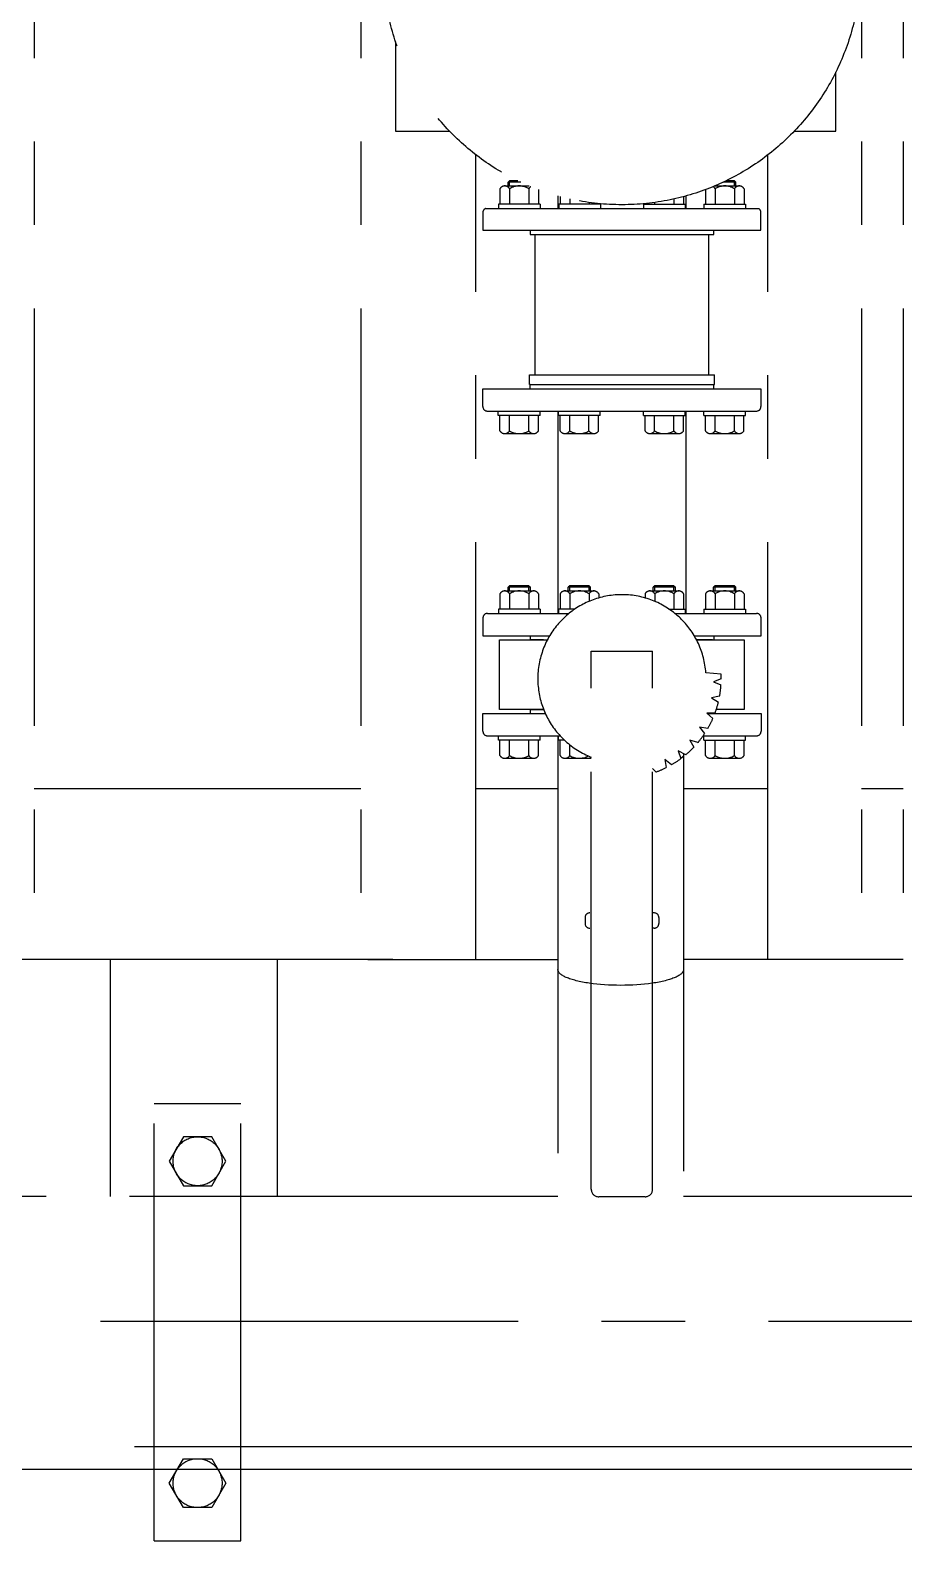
# Model space of a CAD drawing. Header units: millimetres. Extents: x 10462777 to 22643323, y 453826 to 1389191.
# Drawn here: x 11240807 to 11241330, y 623471 to 624376 of the extents above; entities that cross this region are included whole.
import ezdxf

# ---------------------------------------------------------------- set-up
doc = ezdxf.new("R2010")
doc.units = ezdxf.units.MM
doc.header["$LTSCALE"] = 200
doc.header["$MEASUREMENT"] = 0
doc.linetypes.add('CENTER', pattern=[2, 1.25, -0.25, 0.25, -0.25])
doc.layers.get('0').update_dxf_attribs({"linetype": 'CONTINUOUS'})
doc.layers.add('1', color=1, linetype='CENTER')

msp = doc.modelspace()

# ---------------------------------------------------------------- linework, layer by layer
at = {"color": 0, "linetype": 'CENTER'}
msp.add_line((11241498.90754, 623602.37513), (11239288.82466, 623602.37513), dxfattribs=at)
msp.add_line((11241498.90754, 623602.37513), (11239288.82466, 623602.37513), dxfattribs=at)
at = {"color": 0, "linetype": 'CENTER', "ltscale": 2}
msp.add_line((11241369.24425, 623527.37513), (11239454.45138, 623527.37513), dxfattribs=at)
at = {"color": 7}
msp.add_line((11239430.85063, 623513.93469), (11241430.85063, 623513.93469), dxfattribs=at)
at = {"layer": '1', "color": 0}
for p, q in [((11240809.27152, 625009.15488), (11240809.27152, 623819.15493)), ((11241004.84783, 625009.15488), (11241004.84783, 623819.15493)), ((11241304.55454, 625009.15488), (11241304.55454, 623819.15493)), ((11241329.5301, 625009.15488), (11241329.5301, 623819.15493)), ((11241073.70013, 623819.15493), (11241073.70013, 624301.17244)), ((11241248.52905, 623819.15493), (11241248.52905, 624301.17244)), ((11241090.96406, 624282.54212), (11241105.57721, 624282.54212)), ((11241093.8529, 624285.62764), (11241092.9517, 624284.72644)), ((11241092.9517, 624282.54212), (11241092.9517, 624284.72644)), ((11241100.66132, 624284.72644), (11241092.9517, 624284.72644)), ((11241098.76823, 624285.62764), (11241093.8529, 624285.62764)), ((11241093.8529, 624282.54212), (11241093.8529, 624285.62764)), ((11241105.3708, 624282.54212), (11241105.3708, 624282.62941)), ((11241216.65197, 624282.54212), (11241231.32314, 624282.54212)), ((11241216.91641, 624282.54212), (11241216.91641, 624282.65402)), ((11241229.33551, 624284.72644), (11241221.56786, 624284.72644)), ((11241228.43431, 624285.62764), (11241223.46095, 624285.62764)), ((11241228.43431, 624282.54212), (11241228.43431, 624285.62764)), ((11241228.43431, 624285.62764), (11241229.33551, 624284.72644)), ((11241229.33551, 624282.54212), (11241229.33551, 624284.72644)), ((11241088.08147, 624280.87785), (11241088.08147, 624271.71938)), ((11241093.84666, 624280.87785), (11241093.84666, 624271.71938)), ((11241105.37704, 624280.87785), (11241105.37704, 624271.71938)), ((11241111.14223, 624280.33006), (11241111.14223, 624271.71938)), ((11241122.77711, 624276.54472), (11241122.77711, 624269.05532)), ((11241124.22892, 624276.14848), (11241124.22892, 624271.71938)), ((11241129.99411, 624274.73525), (11241129.99411, 624271.71938)), ((11241192.23507, 624274.73525), (11241192.23507, 624271.71938)), ((11241198.00026, 624276.14848), (11241198.00026, 624271.71938)), ((11241199.45207, 624276.54472), (11241199.45207, 624269.05532)), ((11241211.14497, 624280.35174), (11241211.14497, 624271.71938)), ((11241216.91017, 624280.87785), (11241216.91017, 624271.71938)), ((11241228.44055, 624280.87785), (11241228.44055, 624271.71938)), ((11241234.20574, 624280.87785), (11241234.20574, 624271.71938)), ((11241077.86273, 624266.5966), (11241077.86273, 624255.97636)), ((11241087.12407, 624271.71938), (11241087.12407, 624269.05532)), ((11241112.09963, 624271.71938), (11241087.12407, 624271.71938)), ((11241112.09963, 624271.71938), (11241112.09963, 624269.05532)), ((11241148.24708, 624271.71938), (11241123.27152, 624271.71938)), ((11241123.27152, 624271.71938), (11241123.27152, 624269.05532)), ((11241141.52449, 624272.65383), (11241141.52449, 624271.71938)), ((11241147.28968, 624271.97475), (11241147.28968, 624271.71938)), ((11241148.24708, 624271.71938), (11241148.24708, 624269.05532)), ((11241173.9821, 624271.71938), (11241198.95766, 624271.71938)), ((11241173.9821, 624271.71938), (11241173.9821, 624269.05532)), ((11241174.9395, 624271.97475), (11241174.9395, 624271.71938)), ((11241180.70469, 624272.65383), (11241180.70469, 624271.71938)), ((11241198.95766, 624271.71938), (11241198.95766, 624269.05532)), ((11241210.18758, 624271.71938), (11241235.16314, 624271.71938)), ((11241210.18758, 624271.71938), (11241210.18758, 624269.05532)), ((11241235.16314, 624271.71938), (11241235.16314, 624269.05532)), ((11241244.36645, 624255.97636), (11241244.36645, 624266.5966)), ((11241077.86273, 624255.97636), (11241244.36645, 624255.97636)), ((11241077.86273, 624255.97636), (11241244.36645, 624255.97636)), ((11241106.16836, 624255.97636), (11241106.16836, 624253.47881)), ((11241216.06082, 624253.47881), (11241216.06082, 624255.97636)), ((11241106.16836, 624253.47881), (11241216.06082, 624253.47881)), ((11241106.16836, 624253.47881), (11241213.147, 624253.47881)), ((11241109.08217, 624169.35538), (11241109.08217, 624253.47881)), ((11241213.147, 624169.35538), (11241213.147, 624253.47881)), ((11241105.7521, 624163.52775), (11241105.7521, 624169.35538)), ((11241105.7521, 624169.35538), (11241216.47708, 624169.35538)), ((11241216.47708, 624163.52775), (11241216.47708, 624169.35538)), ((11241077.86273, 624161.03019), (11241244.36645, 624161.03019)), ((11241077.86273, 624150.40995), (11241077.86273, 624161.03019)), ((11241106.16836, 624163.52775), (11241105.7521, 624163.52775)), ((11241106.16836, 624163.52775), (11241216.06082, 624163.52775)), ((11241106.16836, 624163.52775), (11241216.06082, 624163.52775)), ((11241106.16836, 624163.52775), (11241216.06082, 624163.52775)), ((11241106.16836, 624163.52775), (11241216.06082, 624163.52775)), ((11241106.16836, 624163.52775), (11241216.06082, 624163.52775)), ((11241106.16836, 624161.03019), (11241106.16836, 624163.52775)), ((11241106.16836, 624161.03019), (11241216.06082, 624161.03019)), ((11241216.06082, 624161.03019), (11241216.06082, 624163.52775)), ((11241216.06082, 624163.52775), (11241216.47708, 624163.52775)), ((11241216.06082, 624163.52775), (11241216.47708, 624163.52775)), ((11241244.36645, 624161.03019), (11241244.36645, 624150.40995)), ((11241080.56279, 624147.70989), (11241241.66639, 624147.70989)), ((11241087.09506, 624145.04583), (11241087.09506, 624147.70989)), ((11241112.07061, 624145.04583), (11241112.07061, 624147.70989)), ((11241122.77711, 624147.70989), (11241122.77711, 624026.49123)), ((11241123.13952, 624145.04583), (11241123.13952, 624147.70989)), ((11241148.11508, 624145.04583), (11241148.11508, 624147.70989)), ((11241173.9821, 624145.04583), (11241173.9821, 624147.70989)), ((11241198.95766, 624145.04583), (11241198.95766, 624147.70989)), ((11241199.45207, 624147.70989), (11241199.45207, 624026.49123)), ((11241210.15856, 624145.04583), (11241210.15856, 624147.70989)), ((11241235.13412, 624145.04583), (11241235.13412, 624147.70989)), ((11241112.07061, 624145.04583), (11241087.09506, 624145.04583)), ((11241088.05245, 624135.88736), (11241088.05245, 624145.04583)), ((11241093.81764, 624135.88736), (11241093.81764, 624145.04583)), ((11241105.34803, 624135.88736), (11241105.34803, 624145.04583)), ((11241111.11322, 624135.88736), (11241111.11322, 624145.04583)), ((11241122.77711, 624143.54534), (11241122.77711, 624134.38763)), ((11241148.11508, 624145.04583), (11241123.13952, 624145.04583)), ((11241124.09692, 624135.88736), (11241124.09692, 624145.04583)), ((11241129.86211, 624135.88736), (11241129.86211, 624145.04583)), ((11241141.39249, 624135.88736), (11241141.39249, 624145.04583)), ((11241147.15769, 624135.88736), (11241147.15769, 624145.04583)), ((11241173.9821, 624145.04583), (11241198.95766, 624145.04583)), ((11241174.9395, 624135.88736), (11241174.9395, 624145.04583)), ((11241180.70469, 624135.88736), (11241180.70469, 624145.04583)), ((11241192.23507, 624135.88736), (11241192.23507, 624145.04583)), ((11241198.00026, 624135.88736), (11241198.00026, 624145.04583)), ((11241210.15856, 624145.04583), (11241235.13412, 624145.04583)), ((11241211.11596, 624135.88736), (11241211.11596, 624145.04583)), ((11241216.88115, 624135.88736), (11241216.88115, 624145.04583)), ((11241228.41154, 624135.88736), (11241228.41154, 624145.04583)), ((11241234.17673, 624135.88736), (11241234.17673, 624145.04583)), ((11241090.93505, 624134.22309), (11241108.23062, 624134.22309)), ((11241126.97952, 624134.22309), (11241144.27509, 624134.22309)), ((11241177.82209, 624134.22309), (11241195.11767, 624134.22309)), ((11241213.99856, 624134.22309), (11241231.29413, 624134.22309)), ((11241088.08147, 624038.31377), (11241088.08147, 624029.15529)), ((11241090.96406, 624039.97803), (11241108.25964, 624039.97803)), ((11241093.8529, 624043.06356), (11241092.9517, 624042.16235)), ((11241092.9517, 624039.97803), (11241092.9517, 624042.16235)), ((11241106.272, 624042.16235), (11241092.9517, 624042.16235)), ((11241093.84666, 624038.31377), (11241093.84666, 624029.15529)), ((11241105.3708, 624043.06356), (11241093.8529, 624043.06356)), ((11241093.8529, 624039.97803), (11241093.8529, 624043.06356)), ((11241105.3708, 624039.97803), (11241105.3708, 624043.06356)), ((11241105.3708, 624043.06356), (11241106.272, 624042.16235)), ((11241105.37704, 624038.31377), (11241105.37704, 624029.15529)), ((11241106.272, 624039.97803), (11241106.272, 624042.16235)), ((11241111.14223, 624038.31377), (11241111.14223, 624029.15529)), ((11241124.12593, 624038.31377), (11241124.12593, 624029.15529)), ((11241127.00853, 624039.97803), (11241144.3041, 624039.97803)), ((11241129.89737, 624043.06356), (11241128.99617, 624042.16235)), ((11241128.99617, 624039.97803), (11241128.99617, 624042.16235)), ((11241142.31646, 624042.16235), (11241128.99617, 624042.16235)), ((11241129.89112, 624038.31377), (11241129.89112, 624029.15529)), ((11241129.89737, 624039.97803), (11241129.89737, 624043.06356)), ((11241141.41526, 624043.06356), (11241129.89737, 624043.06356)), ((11241141.41526, 624039.97803), (11241141.41526, 624043.06356)), ((11241141.41526, 624043.06356), (11241142.31646, 624042.16235)), ((11241142.31646, 624039.97803), (11241142.31646, 624042.16235)), ((11241174.96851, 624038.31377), (11241174.96851, 624035.78745)), ((11241177.8511, 624039.97803), (11241195.14668, 624039.97803)), ((11241180.73994, 624043.06356), (11241179.83874, 624042.16235)), ((11241179.83874, 624039.97803), (11241179.83874, 624042.16235)), ((11241193.15904, 624042.16235), (11241179.83874, 624042.16235)), ((11241180.73994, 624039.97803), (11241180.73994, 624043.06356)), ((11241192.25784, 624043.06356), (11241180.73994, 624043.06356)), ((11241192.25784, 624043.06356), (11241193.15904, 624042.16235)), ((11241192.25784, 624039.97803), (11241192.25784, 624043.06356)), ((11241192.26408, 624038.31377), (11241192.26408, 624029.15529)), ((11241193.15904, 624039.97803), (11241193.15904, 624042.16235)), ((11241198.02927, 624038.31377), (11241198.02927, 624029.15529)), ((11241211.14497, 624038.31377), (11241211.14497, 624029.15529)), ((11241214.02757, 624039.97803), (11241231.32314, 624039.97803)), ((11241216.91641, 624043.06356), (11241216.01521, 624042.16235)), ((11241229.33551, 624042.16235), (11241216.01521, 624042.16235)), ((11241216.01521, 624039.97803), (11241216.01521, 624042.16235)), ((11241216.91017, 624038.31377), (11241216.91017, 624029.15529)), ((11241228.43431, 624043.06356), (11241216.91641, 624043.06356)), ((11241216.91641, 624039.97803), (11241216.91641, 624043.06356)), ((11241228.43431, 624039.97803), (11241228.43431, 624043.06356)), ((11241228.43431, 624043.06356), (11241229.33551, 624042.16235)), ((11241228.44055, 624038.31377), (11241228.44055, 624029.15529)), ((11241229.33551, 624039.97803), (11241229.33551, 624042.16235)), ((11241234.20574, 624038.31377), (11241234.20574, 624029.15529)), ((11241087.12407, 624029.15529), (11241087.12407, 624026.49123)), ((11241112.09963, 624029.15529), (11241087.12407, 624029.15529)), ((11241112.09963, 624029.15529), (11241112.09963, 624026.49123)), ((11241123.16854, 624029.15529), (11241123.16854, 624026.49123)), ((11241133.00294, 624029.15529), (11241123.16854, 624029.15529)), ((11241189.22624, 624029.15529), (11241198.98667, 624029.15529)), ((11241198.98667, 624029.15529), (11241198.98667, 624026.49123)), ((11241210.18758, 624029.15529), (11241235.16314, 624029.15529)), ((11241210.18758, 624029.15529), (11241210.18758, 624026.49123)), ((11241235.16314, 624029.15529), (11241235.16314, 624026.49123)), ((11241077.89174, 624023.79117), (11241077.89174, 624013.17093)), ((11241080.5918, 624026.49123), (11241129.39956, 624026.49123)), ((11241192.82962, 624026.49123), (11241241.69541, 624026.49123)), ((11241244.39547, 624013.17093), (11241244.39547, 624023.79117)), ((11241077.89174, 624013.17093), (11241115.24855, 624013.17093)), ((11241106.16836, 624010.67338), (11241114.19531, 624010.67338)), ((11241106.19737, 624013.17093), (11241117.86166, 624013.17093)), ((11241106.19737, 624013.17093), (11241106.19737, 624010.67338)), ((11241114.19531, 624010.67338), (11241106.19737, 624010.67338)), ((11241106.19737, 624010.67338), (11241116.46605, 624010.67338)), ((11241114.19531, 624010.67338), (11241107.02989, 624010.67338)), ((11241204.36752, 624013.17093), (11241216.08983, 624013.17093)), ((11241215.25731, 624010.67338), (11241205.76313, 624010.67338)), ((11241206.98063, 624013.17093), (11241244.39547, 624013.17093)), ((11241208.03387, 624010.67338), (11241216.08983, 624010.67338)), ((11241208.03387, 624010.67338), (11241216.06082, 624010.67338)), ((11241215.25731, 624010.67338), (11241208.03387, 624010.67338)), ((11241216.08983, 624013.17093), (11241216.08983, 624010.67338)), ((11241142.71832, 623681.67513), (11241142.71832, 624003.84673)), ((11241142.71832, 624003.84673), (11241179.51086, 624003.84673)), ((11241179.51086, 623681.67513), (11241179.51086, 624003.84673)), ((11241220.4575, 623990.15332), (11241211.35704, 623990.9081)), ((11241220.52307, 623987.36286), (11241215.91061, 623985.44324)), ((11241215.91061, 623985.44324), (11241220.40642, 623983.64173)), ((11241219.62053, 623977.04668), (11241214.7448, 623975.95717)), ((11241214.7448, 623975.95717), (11241218.85948, 623973.40234)), ((11241077.89174, 623955.92965), (11241077.89174, 623966.54989)), ((11241077.89174, 623966.54989), (11241115.24855, 623966.54989)), ((11241114.19531, 623969.04745), (11241106.19737, 623969.04745)), ((11241106.19737, 623969.04745), (11241114.19531, 623969.04745)), ((11241106.19737, 623969.04745), (11241106.19737, 623966.54989)), ((11241106.19737, 623966.54989), (11241115.24855, 623966.54989)), ((11241107.02989, 623969.04745), (11241114.19531, 623969.04745)), ((11241216.9403, 623967.04396), (11241211.94946, 623966.81766)), ((11241211.94946, 623966.81766), (11241215.55799, 623963.58714)), ((11241212.24856, 623966.54989), (11241244.39547, 623966.54989)), ((11241212.24856, 623966.54989), (11241216.08983, 623966.54989)), ((11241244.39547, 623966.54989), (11241244.39547, 623955.92965)), ((11241207.60952, 623958.30241), (11241210.60226, 623954.49435)), ((11241212.56385, 623957.65861), (11241207.60952, 623958.30241)), ((11241080.5918, 623953.22959), (11241124.07687, 623953.22959)), ((11241087.12407, 623950.56553), (11241087.12407, 623953.22959)), ((11241112.09963, 623950.56553), (11241087.12407, 623950.56553)), ((11241088.08147, 623941.40706), (11241088.08147, 623950.56553)), ((11241093.84666, 623941.40706), (11241093.84666, 623950.56553)), ((11241105.37704, 623941.40706), (11241105.37704, 623950.56553)), ((11241111.14223, 623941.40706), (11241111.14223, 623950.56553)), ((11241112.09963, 623950.56553), (11241112.09963, 623953.22959)), ((11241122.77711, 623953.22959), (11241122.77711, 623677.37513)), ((11241123.16854, 623950.56553), (11241123.16854, 623953.22959)), ((11241126.7223, 623950.56553), (11241123.16854, 623950.56553)), ((11241124.12593, 623941.40706), (11241124.12593, 623950.56553)), ((11241129.89112, 623941.40706), (11241129.89112, 623947.84112)), ((11241206.62413, 623949.17582), (11241201.85687, 623950.67014)), ((11241201.85687, 623950.67014), (11241204.14287, 623946.40025)), ((11241209.73854, 623953.22959), (11241241.69541, 623953.22959)), ((11241210.18758, 623950.56553), (11241210.18758, 623953.22959)), ((11241210.18758, 623950.56553), (11241235.16314, 623950.56553)), ((11241211.14497, 623941.40706), (11241211.14497, 623950.56553)), ((11241228.44055, 623941.40706), (11241228.44055, 623950.56553)), ((11241234.20574, 623941.40706), (11241234.20574, 623950.56553)), ((11241235.16314, 623950.56553), (11241235.16314, 623953.22959)), ((11241090.96406, 623939.74279), (11241108.25964, 623939.74279)), ((11241127.00853, 623939.74279), (11241142.71832, 623939.74279)), ((11241186.85016, 623938.9483), (11241187.53791, 623934.15406)), ((11241190.81883, 623935.9136), (11241186.85016, 623938.9483)), ((11241199.30163, 623941.85332), (11241194.86628, 623944.15276)), ((11241194.86628, 623944.15276), (11241196.3761, 623939.55078)), ((11241198.00026, 623942.52799), (11241198.00026, 623677.37513)), ((11241198.10325, 623941.40706), (11241198.10325, 623942.4746)), ((11241214.02757, 623939.74279), (11241231.32314, 623939.74279)), ((11241181.43349, 623931.53714), (11241179.51086, 623933.62826)), ((11240809.27152, 623921.59383), (11241004.84783, 623921.59383)), ((11241073.70013, 623921.59383), (11241122.77711, 623921.59383)), ((11241198.00026, 623921.59383), (11241248.52905, 623921.59383)), ((11241304.55454, 623921.59383), (11241329.5301, 623921.59383)), ((11241139.05523, 623844.38598), (11241139.05523, 623840.7229)), ((11241180.42663, 623847.13329), (11241179.51086, 623847.13329)), ((11241183.17395, 623844.38598), (11241183.17395, 623840.7229)), ((11241180.42663, 623837.97558), (11241179.51086, 623837.97558)), ((11241023.87088, 623819.15493), (11240698.48908, 623819.15493)), ((11240854.99447, 623677.37513), (11240854.99447, 623819.15493)), ((11240954.89671, 623677.37513), (11240954.89671, 623819.15493)), ((11241009.01042, 623819.15493), (11241122.77711, 623819.15493)), ((11241329.5301, 623819.15493), (11241198.00026, 623819.15493)), ((11240881.16501, 623732.91844), (11240932.95433, 623732.91844)), ((11240881.16501, 623471.07309), (11240881.16501, 623732.91844)), ((11240932.95433, 623471.07309), (11240932.95433, 623732.91844)), ((11241116.3637, 623677.37513), (11240698.48908, 623677.37513)), ((11241122.77711, 623677.37513), (11241116.3637, 623677.37513)), ((11241174.93201, 623677.09627), (11241147.29717, 623677.09627)), ((11241369.24425, 623677.37513), (11241198.00026, 623677.37513)), ((11240881.16501, 623471.07309), (11240932.95433, 623471.07309))]:
    msp.add_line(p, q, dxfattribs=at)
at = {"layer": '1', "ltscale": 0.8}
for p, q in [((11241079.44697, 624269.05532), (11241242.78221, 624269.05532)), ((11241141.42151, 624038.31377), (11241141.42151, 624033.72076)), ((11241147.1867, 624038.31377), (11241147.1867, 624035.76623)), ((11241180.7337, 624038.31377), (11241180.7337, 624033.75211)), ((11241216.91017, 623941.40706), (11241216.91017, 623950.56553))]:
    msp.add_line(p, q, dxfattribs=at)
for points in [[(11241025.62964, 624368.87628), (11241025.62964, 624315.42728), (11241057.87128, 624315.42728)], [(11241264.3579, 624315.42728), (11241289.08991, 624315.42728), (11241289.08991, 624350.68331)]]:
    msp.add_lwpolyline(points, dxfattribs=at)
at = {"layer": '1', "color": 0}
for points in [[(11241114.19531, 623969.04745), (11241087.85295, 623969.04745), (11241087.85295, 624010.67338), (11241116.46605, 624010.67338)], [(11241205.76313, 624010.67338), (11241234.37623, 624010.67338), (11241234.37623, 623969.04745), (11241217.62931, 623969.04745)]]:
    msp.add_lwpolyline(points, dxfattribs=at)
for points in [[(11240890.14183, 623698.39222), (11240898.60075, 623683.74094), (11240915.51859, 623683.74094), (11240923.97752, 623698.39222), (11240915.51859, 623713.04351), (11240898.60075, 623713.04351)], [(11240890.14183, 623505.5993), (11240898.60075, 623520.25058), (11240915.51859, 623520.25058), (11240923.97752, 623505.5993), (11240915.51859, 623490.94802), (11240898.60075, 623490.94802)]]:
    msp.add_lwpolyline(points, close=True, dxfattribs=at)
for centre, radius in [((11241161.11459, 624414.15491), 142.85071), ((11240907.05967, 623698.39222), 14.65128), ((11240907.05967, 623505.5993), 14.65128)]:
    msp.add_circle(centre, radius, dxfattribs=at)
for centre, radius, start, end in [((11241090.96406, 624279.21358), 3.32853, 30.00000006, 149.99999994), ((11241099.61185, 624271.72438), 10.81774, 57.79577253, 122.20422747), ((11241108.25964, 624279.21358), 3.32853, 119.57871272, 149.99999995), ((11241214.02757, 624279.21358), 3.32853, 30.00000005, 60.90653194), ((11241222.67536, 624271.72438), 10.81774, 57.79577253, 122.20422747), ((11241231.32314, 624279.21358), 3.32853, 30.00000006, 149.99999995), ((11241080.56279, 624266.5966), 2.70006, 114.40959377, 180), ((11241241.66639, 624266.5966), 2.70006, 359.99999999, 65.59040623), ((11241080.56279, 624150.40995), 2.70006, 180, 270), ((11241241.66639, 624150.40995), 2.70006, 270, 0), ((11241090.93505, 624137.55163), 3.32853, 210.00000006, 329.99999995), ((11241099.58284, 624145.04083), 10.81774, 237.79577253, 302.20422747), ((11241108.23062, 624137.55163), 3.32853, 210.00000006, 329.99999995), ((11241126.97952, 624137.55163), 3.32853, 210.00000006, 329.99999995), ((11241135.6273, 624145.04083), 10.81774, 237.79577253, 302.20422747), ((11241144.27509, 624137.55163), 3.32853, 210.00000006, 329.99999994), ((11241177.82209, 624137.55163), 3.32853, 210.00000006, 329.99999995), ((11241186.46988, 624145.04083), 10.81774, 237.79577253, 302.20422747), ((11241195.11767, 624137.55163), 3.32853, 210.00000006, 329.99999995), ((11241213.99856, 624137.55163), 3.32853, 210.00000006, 329.99999994), ((11241222.64634, 624145.04083), 10.81774, 237.79577253, 302.20422747), ((11241231.29413, 624137.55163), 3.32853, 210.00000006, 329.99999995), ((11241090.96406, 624036.6495), 3.32853, 30.00000005, 149.99999994), ((11241099.61185, 624029.1603), 10.81774, 57.79577253, 122.20422747), ((11241108.25964, 624036.6495), 3.32853, 30.00000006, 149.99999994), ((11241127.00853, 624036.6495), 3.32853, 30.00000006, 149.99999994), ((11241135.65632, 624029.1603), 10.81774, 57.79577253, 122.20422747), ((11241144.3041, 624036.6495), 3.32853, 30.00000005, 149.99999994), ((11241177.8511, 624036.6495), 3.32853, 30.00000006, 149.99999994), ((11241186.49889, 624029.1603), 10.81774, 57.79577253, 122.20422747), ((11241195.14668, 624036.6495), 3.32853, 30.00000006, 149.99999994), ((11241214.02757, 624036.6495), 3.32853, 30.00000005, 149.99999994), ((11241222.67536, 624029.1603), 10.81774, 57.79577253, 122.20422747), ((11241231.32314, 624036.6495), 3.32853, 30.00000006, 149.99999994), ((11241161.11459, 623987.36286), 50.36738, 4.0362548, 248.57753281), ((11241080.5918, 624023.79117), 2.70006, 90, 180), ((11241241.69541, 624023.79117), 2.70006, 0, 90), ((11241161.11459, 623987.36286), 59.40849, 350.00000004, 356.40885391), ((11241161.11459, 623987.36286), 59.40849, 0, 2.69222136), ((11241161.11459, 623987.36286), 59.40849, 339.99999995, 346.40885396), ((11241161.11459, 623987.36286), 59.40849, 329.99999994, 336.40885384), ((11241080.5918, 623955.92965), 2.70006, 180, 270), ((11241161.11459, 623987.36286), 59.40849, 320.00000003, 326.40885398), ((11241241.69541, 623955.92965), 2.70006, 270, 0), ((11241090.96406, 623943.07132), 3.32853, 210.00000006, 329.99999994), ((11241099.61185, 623950.56053), 10.81774, 237.79577253, 302.20422747), ((11241108.25964, 623943.07132), 3.32853, 210.00000006, 329.99999994), ((11241127.00853, 623943.07132), 3.32853, 210.00000006, 329.99999994), ((11241135.65632, 623950.56053), 10.81774, 237.79577253, 299.79328383), ((11241144.3041, 623943.07132), 3.32853, 222.40105014, 241.54802163), ((11241161.11459, 623987.36286), 59.40849, 300, 306.40885389), ((11241195.22065, 623943.07132), 3.32853, 288.17058209, 329.99999994), ((11241161.11459, 623987.36286), 59.40849, 309.99999997, 316.40885395), ((11241214.02757, 623943.07132), 3.32853, 210.00000006, 329.99999994), ((11241222.67536, 623950.56053), 10.81774, 237.79577253, 302.20422747), ((11241231.32314, 623943.07132), 3.32853, 210.00000006, 329.99999994), ((11241161.11459, 623987.36286), 59.40849, 289.99999997, 296.40885393), ((11241141.80255, 623844.38598), 2.74731, 90, 180), ((11241141.80255, 623840.7229), 2.74731, 180, 270), ((11241180.42663, 623844.38598), 2.74731, 0, 90), ((11241180.42663, 623840.7229), 2.74731, 270, 0), ((11241147.29717, 623681.67513), 4.57885, 180, 270), ((11241174.93201, 623681.67513), 4.57885, 270, 0)]:
    msp.add_arc(centre, radius, start, end, dxfattribs=at)
at = {"layer": '1', "color": 0, "extrusion": (0, 0, -1)}
msp.add_ellipse((11241160.38868, 623813.20133), major_axis=(37.61158, 0), ratio=0.251233634, start_param=0, end_param=3.141592654, dxfattribs=at)

doc.saveas('drawing.dxf')
